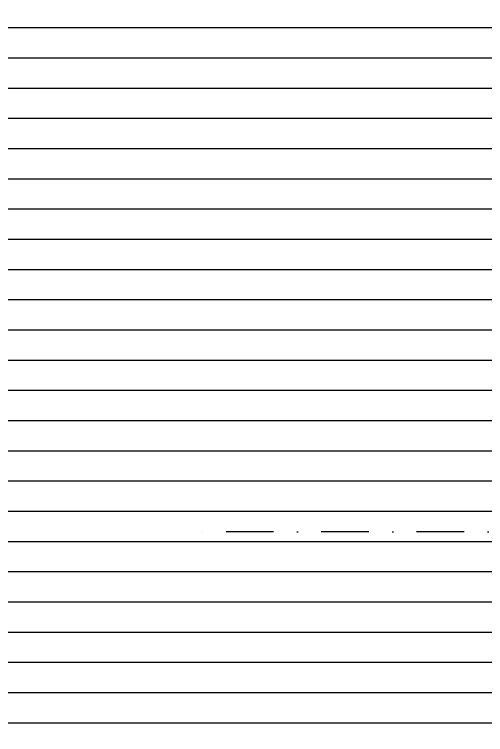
# Model space of a CAD drawing. Extents: x 58467 to 79089, y -33726 to -17391.
# Drawn here: x 71935.4 to 72183.2, y -19625.5 to -19247.2 of the extents above; entities that cross this region are included whole.
import ezdxf
from ezdxf.enums import TextEntityAlignment as Align

# ---------------------------------------------------------------- set-up
doc = ezdxf.new("R2010")
doc.units = 0
doc.header["$LTSCALE"] = 100
doc.linetypes.add('DASHDOT2', pattern=[0.5, 0.25, -0.125, 0, -0.125])
doc.layers.add('BA_axis', color=5, linetype='DASHDOT2')
doc.layers.add('BA_elev3', color=8, linetype='Continuous')
doc.styles.add('text1', font='arial.ttf', dxfattribs={"height": 20})

# ---------------------------------------------------------------- blocks, each defined once
blk = doc.blocks.new('*U176')
blk.add_line((0, 0), (0, -696))
at = {"linetype": 'Continuous', "style": 'text1'}
blk.add_attdef('1', text='', height=40, dxfattribs=at).set_placement((0, 38), align=Align.MIDDLE)
blk = doc.blocks.new('AXIS')
at = {"layer": 'BA_axis', "xscale": -1, "rotation": 270}
blk.add_blockref('*U176', (4176.09, -31967.27), dxfattribs=at)

msp = doc.modelspace()

# ---------------------------------------------------------------- hatches: boundary and pattern name
at = {"layer": 'BA_elev3'}
h = msp.add_hatch(dxfattribs=at)
h.set_pattern_fill('LINE', color=256, scale=5)
h.set_pattern_definition([(0, (21566.486, 12448.205), (0, 15.875), [])])
h.paths.add_polyline_path([(71842.37, -20697.11), (72188.67, -20697.09), (72188.68, -19256.09), (72188.48, -19255.97), (72188.48, -19077.06), (72426.47, -19077.06), (72426.47, -18875.8), (71842.37, -18839.03)])

# ---------------------------------------------------------------- block references
at = {"layer": 'BA_axis'}
msp.add_blockref('AXIS', (68546.93, 12448.2), dxfattribs=at)

doc.saveas('drawing.dxf')
